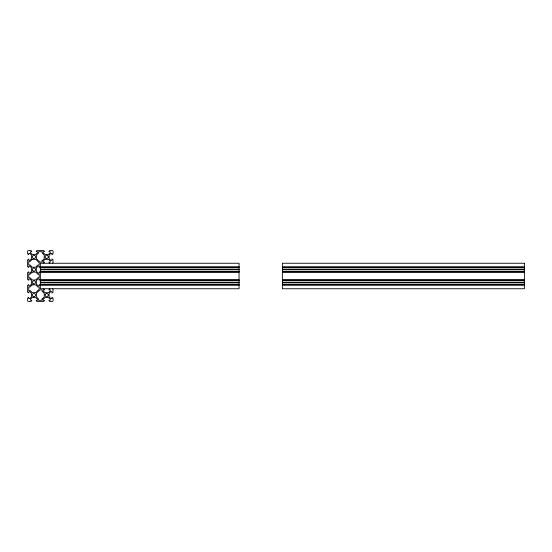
<?xml version="1.0" encoding="UTF-8"?>
<svg xmlns="http://www.w3.org/2000/svg" width="552" height="552" viewBox="0 0 552 552"><rect width="100%" height="100%" fill="white"/><g stroke="black" fill="none" stroke-linecap="round" stroke-linejoin="round"><path stroke-width="0.83" d="M40.337 266.512L39.192 267.472L39.192 266.126L38.15 266.126L36.453 267.823L36.328 269.631L36.453 271.439L38.15 273.137L39.192 273.137L39.192 271.791L40.337 272.681M40.337 279.319L39.192 280.209L39.192 278.863L38.15 278.863L36.453 280.561L36.328 282.369L36.453 284.176L38.15 285.874L39.192 285.874L39.192 284.528L40.337 285.487M239.057 284.363L40.337 284.363L40.337 288.737L52.123 288.737A0.952 0.952 0 0 1 53.075 289.697L52.999 292.263L51.929 292.953L51.929 291.608L50.887 291.608L49.19 293.298L49.066 295.106L49.19 296.914L50.887 298.611L51.929 298.611L51.929 297.266L52.999 297.956L53.075 300.523A0.952 0.952 0 0 1 52.123 301.475L49.549 301.399L48.866 300.329L50.211 300.329L50.211 299.287L48.514 297.59L46.706 297.459L44.898 297.59L43.208 299.287L43.208 300.329L44.553 300.329L43.705 301.475L36.901 301.447L36.128 300.329L37.474 300.329L37.474 299.287L35.776 297.59L33.969 297.459L32.161 297.59L30.47 299.287L30.47 300.329L31.816 300.329L31.126 301.399L28.559 301.475A0.952 0.952 0 0 1 27.6 300.523L27.683 297.949L28.745 297.266L28.745 298.611L29.794 298.611L31.485 296.914L31.616 295.106L31.485 293.298L29.794 291.608L28.745 291.608L28.745 292.953L27.607 292.084L27.628 285.315L28.745 284.528L28.745 285.874L29.794 285.874L31.485 284.176L31.616 282.369L31.485 280.561L29.794 278.863L28.745 278.863L28.745 280.209L27.628 279.429L27.607 272.626L28.745 271.791L28.745 273.137L29.794 273.137L31.485 271.439L31.616 269.631L31.485 267.823L29.794 266.126L28.745 266.126L28.745 267.472L27.634 266.713L27.6 259.944L28.745 259.047L28.745 260.392L29.794 260.392L31.485 258.702L31.616 256.894L31.485 255.086L29.794 253.389L28.745 253.389L28.745 254.734L27.683 254.051L27.6 251.477A0.952 0.952 0 0 1 28.559 250.525L31.133 250.601L31.816 251.671L30.47 251.671L30.47 252.712L32.161 254.41L33.969 254.541L35.776 254.41L37.474 252.712L37.474 251.671L36.128 251.671L36.97 250.525L43.705 250.525L44.553 251.671L43.208 251.671L43.208 252.712L44.898 254.41L46.706 254.541L48.514 254.41L50.211 252.712L50.211 251.671L48.866 251.671L49.57 250.587L52.123 250.525A0.952 0.952 0 0 1 53.075 251.477L52.999 254.044L51.929 254.734L51.929 253.389L50.887 253.389L49.19 255.086L49.066 256.894L49.19 258.702L50.887 260.392L51.929 260.392L51.929 259.047L52.999 259.737L53.075 262.303A0.959 0.959 0 0 1 52.116 263.269L43.78 263.263L44.553 262.117L43.208 262.117L43.208 261.068L44.898 259.378L48.514 259.378L50.211 261.068L50.211 262.117L48.866 262.117L49.783 263.269M43.794 263.228L40.337 263.269L40.337 267.644L239.057 267.644M49.79 288.737L48.866 289.883L50.211 289.883L50.211 290.932L48.514 292.622L46.706 292.753L44.898 292.622L43.208 290.932L43.208 289.883L44.553 289.883L43.801 288.779M52.385 263.263L239.057 263.263L239.057 288.737L52.385 288.737M40.337 266.713L239.057 266.713M282.369 266.713L524.4 266.713M282.369 267.644L524.4 267.644M239.057 267.823L40.337 267.823L40.337 271.439L239.057 271.439M282.369 267.823L524.4 267.823M40.337 269.5L239.057 269.5M282.369 269.5L524.4 269.5M40.337 269.631L239.057 269.631M282.369 269.631L524.4 269.631M40.337 269.762L239.057 269.762M282.369 269.762L524.4 269.762M282.369 271.439L524.4 271.439M239.057 271.618L40.337 271.618L40.337 280.382L239.057 280.382M282.369 271.618L524.4 271.618M40.337 272.55L239.057 272.55M282.369 272.55L524.4 272.55M40.337 279.45L239.057 279.45M282.369 279.45L524.4 279.45M282.369 280.382L524.4 280.382M239.057 280.561L40.337 280.561L40.337 284.176L239.057 284.176M282.369 280.561L524.4 280.561M40.337 282.238L239.057 282.238M282.369 282.238L524.4 282.238M40.337 282.369L239.057 282.369M282.369 282.369L524.4 282.369M40.337 282.507L239.057 282.507M282.369 282.507L524.4 282.507M282.369 284.176L524.4 284.176M282.369 284.363L524.4 284.363M40.337 285.287L239.057 285.287M282.369 285.287L524.4 285.287M42.049 260.875L42.042 262.117L39.868 262.117L36.453 258.702L36.453 255.086L38.605 252.933L38.619 251.671L42.062 251.671L42.076 252.933L44.222 255.086L44.222 258.702L42.049 260.875M42.076 299.067L42.062 300.329L38.619 300.329L38.605 299.067L36.453 296.914L36.453 293.298L39.868 289.883L42.042 289.883L42.049 291.125L44.222 293.298L44.222 296.914L42.076 299.067M45.34 294.299L45.333 294.313A1.594 1.594 0 0 0 46.706 296.7A1.594 1.594 0 0 0 48.086 294.313L47.734 293.892A1.594 1.594 0 0 0 45.678 293.892L45.34 294.299M32.161 259.378L29.994 261.544L28.745 261.544L28.745 264.981L29.994 264.981L32.161 267.147L33.969 267.278L35.776 267.147L37.943 264.981L39.192 264.981L39.192 262.793L35.776 259.378L32.161 259.378M32.161 272.115L29.994 274.282L28.745 274.282L28.745 277.718L29.994 277.718L32.161 279.885L33.969 280.016L35.776 279.885L37.943 277.718L39.192 277.718L39.192 274.282L37.943 274.282L35.776 272.115L32.161 272.115M32.161 284.853L29.994 287.019L28.745 287.019L28.745 290.455L29.994 290.455L32.161 292.622L35.776 292.622L39.192 289.207L39.192 287.019L37.943 287.019L35.776 284.853L32.161 284.853M524.4 263.263L282.369 263.263L282.369 288.737L524.4 288.737L524.4 263.263M45.913 258.274A1.594 1.594 0 0 0 48.3 256.894A1.594 1.594 0 0 0 45.913 255.514A1.594 1.594 0 0 0 45.913 258.274M33.175 283.749A1.594 1.594 0 0 0 35.563 282.369A1.594 1.594 0 0 0 33.175 280.989A1.594 1.594 0 0 0 33.175 283.749M33.175 271.011A1.594 1.594 0 0 0 35.563 269.631A1.594 1.594 0 0 0 33.175 268.251A1.594 1.594 0 0 0 33.175 271.011M33.175 296.486A1.594 1.594 0 0 0 35.563 295.106A1.594 1.594 0 0 0 33.175 293.726A1.594 1.594 0 0 0 33.175 296.486M33.175 258.274A1.594 1.594 0 0 0 35.563 256.894A1.594 1.594 0 0 0 33.175 255.514A1.594 1.594 0 0 0 33.175 258.274"/></g></svg>
